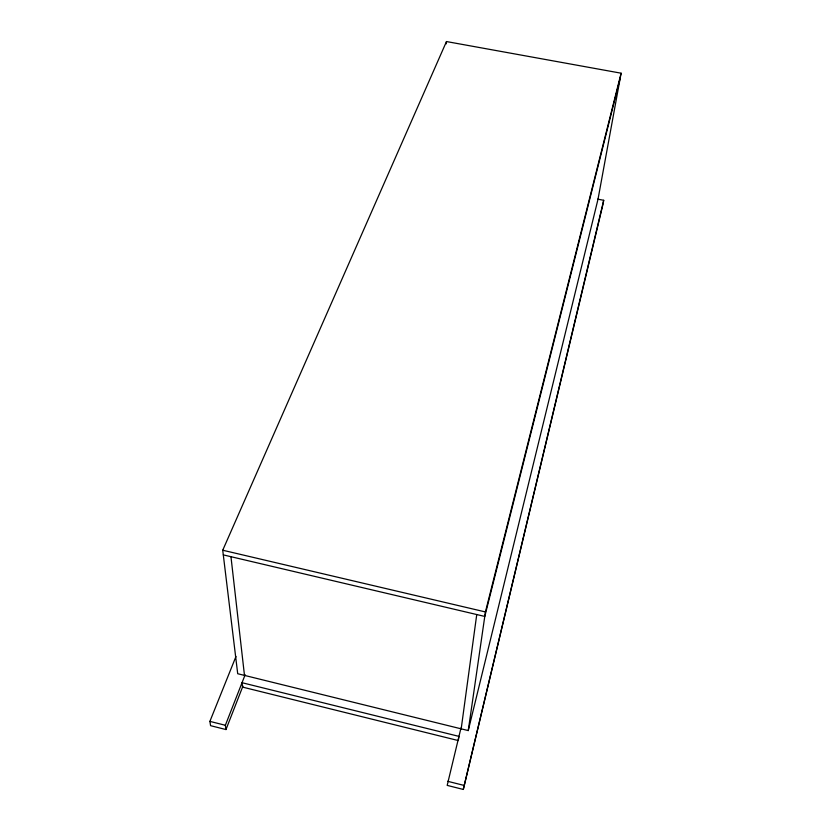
<?xml version="1.0" encoding="UTF-8"?>
<svg xmlns="http://www.w3.org/2000/svg" width="831" height="831" viewBox="0 0 831 831"><rect width="100%" height="100%" fill="white"/><g stroke="black" fill="none" stroke-linecap="round" stroke-linejoin="round"><path stroke-width="1.25" d="M446.32 43.846L446.476 41.55L621.11 73.201L598.019 199.191L468.248 730.584L237.708 673.723L222.729 550.226L446.476 41.55M460.997 727.925L447.182 785.388L463.293 789.45L602.818 204.966L603.701 200.292L597.686 199.128M458.473 739.517L458.899 736.359L242.029 682.708L242.538 687.092L458.328 740.566M461.184 728.839L476.745 614.545M468.248 730.584L485.429 611.938L621.11 73.201M463.293 789.45L603.701 200.292M620.279 77.771L484.785 616.436L223.3 554.89M235.983 656.469L209.89 721.381L210.575 725.671L225.97 729.556L242.943 686.074M225.97 729.556L225.357 725.276L245.155 674.72M222.729 550.226L485.429 611.938M209.89 721.381L225.357 725.276M447.701 781.306L463.906 785.378M230.956 556.687L244.48 675.395"/></g></svg>
